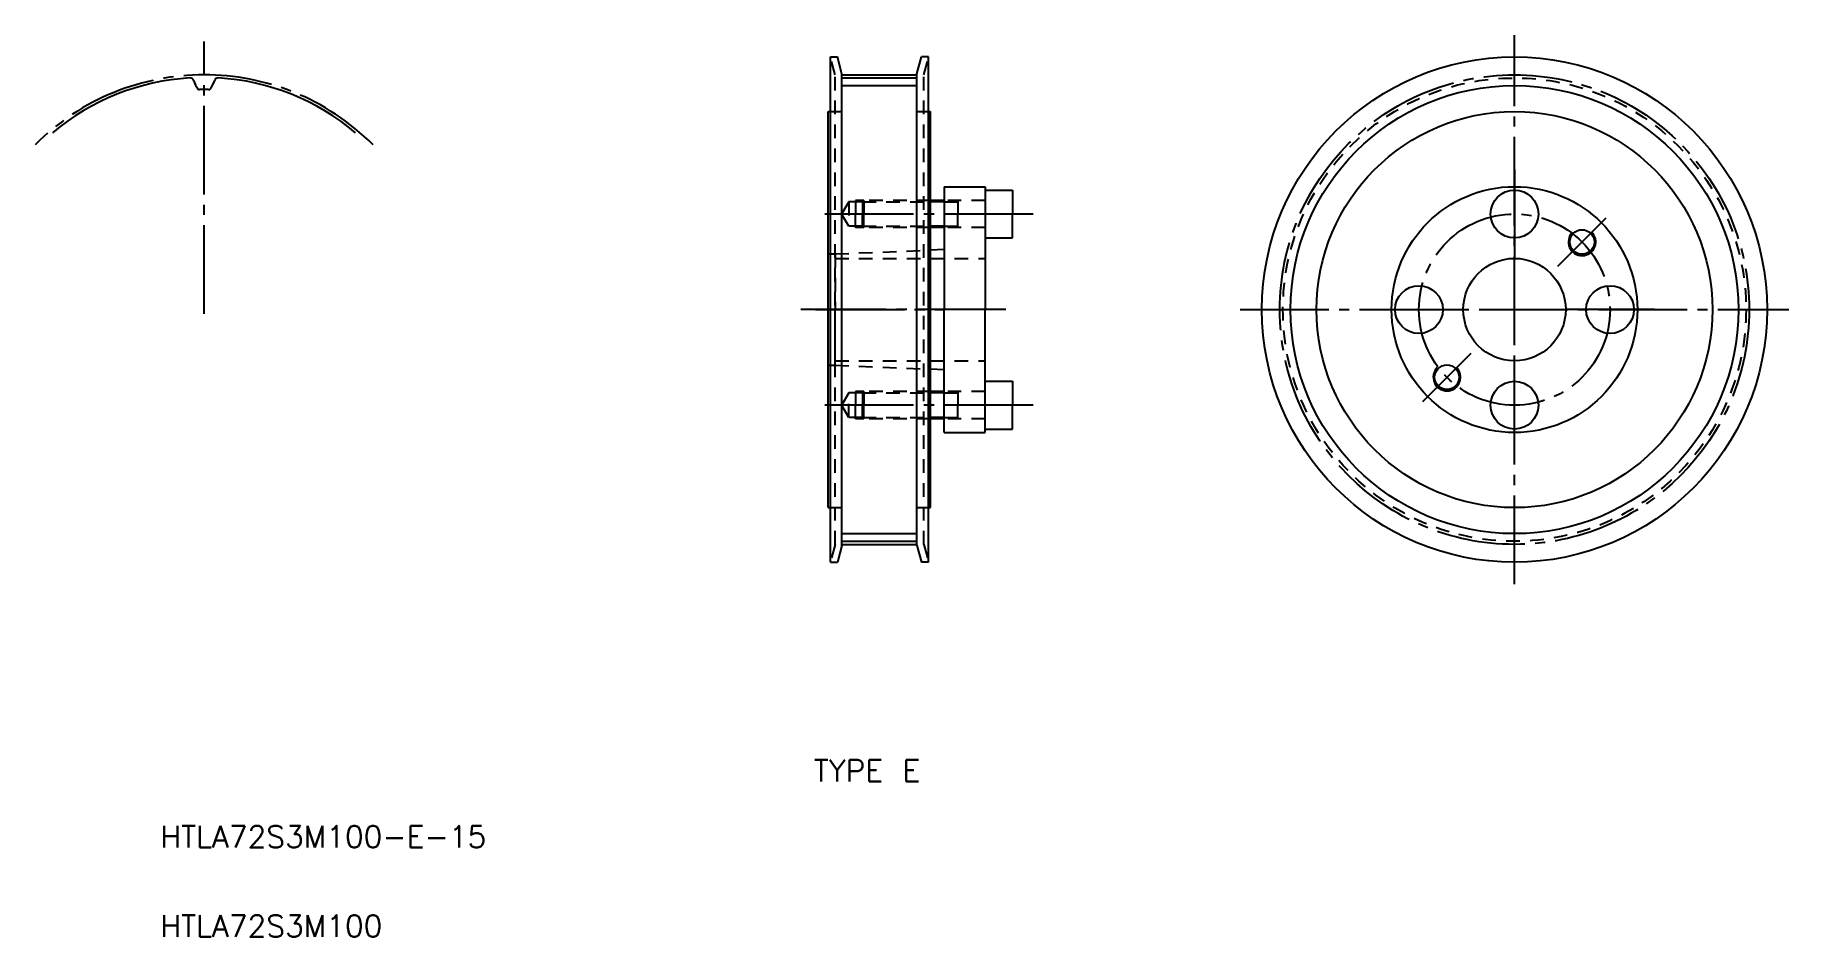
# Model space of a CAD drawing. Extents: x 44 to 301, y 111 to 243.
import ezdxf
from ezdxf.enums import TextEntityAlignment as Align

# ---------------------------------------------------------------- set-up
doc = ezdxf.new("R2010")
doc.units = 0
doc.linetypes.add('CENTER', pattern=[17.5, 13, -1.5, 1.5, -1.5])
doc.linetypes.add('DASHED', pattern=[3.5, 2, -1.5])
doc.layers.get('0').update_dxf_attribs({"linetype": 'CONTINUOUS'})
doc.layers.add('CENTER', color=1, linetype='CENTER')
doc.styles.get("Standard").update_dxf_attribs({"font": 'txt.shx', "bigfont": '@extfont2.shx'})

msp = doc.modelspace()

# ---------------------------------------------------------------- linework, layer by layer
at = {"color": 7, "linetype": 'CONTINUOUS'}
for p, q in [((160.45, 240.24), (161.48, 240.24)), ((160.45, 166.24), (160.45, 240.24)), ((162.14, 237.77), (161.48, 240.24)), ((173.14, 237.77), (173.8, 240.24)), ((174.84, 240.24), (173.8, 240.24)), ((174.84, 166.24), (174.84, 240.24)), ((162.14, 168.7), (162.14, 237.77)), ((162.14, 237.16), (173.14, 237.16)), ((173.14, 168.7), (173.14, 237.77)), ((160.14, 174.24), (160.14, 232.24)), ((160.14, 232.24), (160.45, 232.24)), ((174.84, 232.24), (175.14, 232.24)), ((175.14, 174.24), (175.14, 232.24)), ((177.14, 221.24), (177.14, 219.24)), ((177.14, 221.24), (183.14, 221.24)), ((183.14, 221.24), (183.14, 220.74)), ((177.14, 219.24), (175.14, 219.24)), ((177.14, 219.24), (177.14, 215.24)), ((183.14, 220.74), (183.14, 213.74)), ((183.14, 220.74), (187.14, 220.74)), ((187.14, 220.74), (187.14, 217.24)), ((187.14, 213.74), (187.14, 217.24)), ((177.14, 215.24), (175.14, 215.24)), ((177.14, 215.24), (177.14, 212.04)), ((183.14, 213.74), (183.14, 203.24)), ((183.14, 213.74), (187.14, 213.74)), ((177.14, 212.04), (175.14, 211.96)), ((177.14, 212.04), (177.14, 203.24)), ((177.14, 194.44), (177.14, 203.24)), ((183.14, 192.74), (183.14, 203.24)), ((177.14, 194.44), (175.14, 194.52)), ((177.14, 191.24), (177.14, 194.44)), ((183.14, 185.74), (183.14, 192.74)), ((183.14, 192.74), (187.14, 192.74)), ((187.14, 192.74), (187.14, 189.24)), ((177.14, 191.24), (175.14, 191.24)), ((177.14, 187.24), (177.14, 191.24)), ((187.14, 185.74), (187.14, 189.24)), ((177.14, 187.24), (175.14, 187.24)), ((177.14, 185.24), (177.14, 187.24)), ((177.14, 185.24), (183.14, 185.24)), ((183.14, 185.74), (187.14, 185.74)), ((183.14, 185.24), (183.14, 185.74)), ((160.14, 174.24), (160.45, 174.24)), ((174.84, 174.24), (175.14, 174.24)), ((162.14, 168.7), (161.48, 166.24)), ((162.14, 169.32), (173.14, 169.32)), ((173.14, 168.7), (173.8, 166.24)), ((160.45, 166.24), (161.48, 166.24)), ((174.84, 166.24), (173.8, 166.24))]:
    msp.add_line(p, q, dxfattribs=at)
at = {"color": 3, "linetype": 'DASHED'}
for p, q in [((161.14, 237.64), (160.45, 240.24)), ((174.14, 237.64), (174.84, 240.24)), ((161.14, 168.84), (161.14, 237.64)), ((174.14, 168.84), (174.14, 237.64)), ((160.45, 232.24), (162.14, 232.24)), ((173.14, 232.24), (174.84, 232.24)), ((163.14, 219.04), (162.11, 217.24)), ((165.14, 219.04), (163.14, 219.04)), ((163.14, 219.04), (163.14, 215.44)), ((165.34, 219.24), (164.14, 219.24)), ((164.14, 219.24), (164.14, 217.24)), ((165.34, 219.24), (165.14, 219.04)), ((165.14, 219.04), (175.14, 219.04)), ((165.14, 219.04), (165.14, 217.24)), ((175.14, 219.24), (165.34, 219.24)), ((165.34, 219.24), (165.34, 217.24)), ((183.14, 219.24), (177.14, 219.24)), ((177.14, 219.04), (179.14, 219.04)), ((179.14, 219.24), (179.14, 217.24)), ((163.14, 215.44), (162.11, 217.24)), ((164.14, 215.24), (164.14, 217.24)), ((165.14, 215.44), (165.14, 217.24)), ((165.34, 215.24), (165.34, 217.24)), ((179.14, 215.24), (179.14, 217.24)), ((165.14, 215.44), (163.14, 215.44)), ((165.34, 215.24), (164.14, 215.24)), ((165.14, 215.44), (175.14, 215.44)), ((165.34, 215.24), (165.14, 215.44)), ((175.14, 215.24), (165.34, 215.24)), ((177.14, 215.44), (179.14, 215.44)), ((183.14, 215.24), (177.14, 215.24)), ((160.14, 211.39), (161.14, 211.39)), ((161.14, 211.39), (175.14, 211.96)), ((161.14, 211.39), (161.14, 203.24)), ((161.14, 210.74), (183.14, 210.74)), ((161.14, 195.09), (161.14, 203.24)), ((161.14, 195.74), (183.14, 195.74)), ((160.14, 195.09), (161.14, 195.09)), ((161.14, 195.09), (175.14, 194.52)), ((163.14, 191.04), (162.11, 189.24)), ((165.14, 191.04), (163.14, 191.04)), ((163.14, 187.44), (163.14, 191.04)), ((165.34, 191.24), (164.14, 191.24)), ((164.14, 191.24), (164.14, 189.24)), ((165.34, 191.24), (165.14, 191.04)), ((165.14, 191.04), (175.14, 191.04)), ((165.14, 191.04), (165.14, 189.24)), ((175.14, 191.24), (165.34, 191.24)), ((165.34, 191.24), (165.34, 189.24)), ((183.14, 191.24), (177.14, 191.24)), ((177.14, 191.04), (179.14, 191.04)), ((179.14, 191.24), (179.14, 189.24)), ((163.14, 187.44), (162.11, 189.24)), ((164.14, 187.24), (164.14, 189.24)), ((165.14, 187.44), (165.14, 189.24)), ((165.34, 187.24), (165.34, 189.24)), ((179.14, 187.24), (179.14, 189.24)), ((165.14, 187.44), (163.14, 187.44)), ((165.34, 187.24), (164.14, 187.24)), ((165.14, 187.44), (175.14, 187.44)), ((165.34, 187.24), (165.14, 187.44)), ((175.14, 187.24), (165.34, 187.24)), ((177.14, 187.44), (179.14, 187.44)), ((183.14, 187.24), (177.14, 187.24)), ((160.45, 174.24), (162.14, 174.24)), ((173.14, 174.24), (174.84, 174.24)), ((161.14, 168.84), (160.45, 166.24)), ((174.14, 168.84), (174.84, 166.24))]:
    msp.add_line(p, q, dxfattribs=at)
at = {"color": 3, "linetype": 'CONTINUOUS'}
for p, q in [((162.14, 236.05), (173.14, 236.05)), ((162.14, 170.43), (173.14, 170.43))]:
    msp.add_line(p, q, dxfattribs=at)
at = {"color": 3}
for p, q in [((177.14, 219.04), (175.14, 219.04)), ((177.14, 215.44), (175.14, 215.44)), ((177.14, 191.04), (175.14, 191.04)), ((177.14, 187.44), (175.14, 187.44))]:
    msp.add_line(p, q, dxfattribs=at)
at = {"color": 7, "linetype": 'CONTINUOUS'}
for centre, radius in [((260.68, 203.24), 37), ((260.68, 203.24), 29), ((260.68, 203.24), 18), ((260.68, 217.24), 3.5), ((270.58, 213.14), 1.8), ((260.68, 203.24), 7.5), ((246.68, 203.24), 3.5), ((274.68, 203.24), 3.5), ((250.78, 193.34), 1.8), ((260.68, 189.24), 3.5)]:
    msp.add_circle(centre, radius, dxfattribs=at)
at = {"color": 3, "linetype": 'DASHED'}
msp.add_circle((260.68, 203.24), 33.92, dxfattribs=at)
at = {"color": 3, "linetype": 'CONTINUOUS'}
msp.add_circle((260.68, 203.24), 32.81, dxfattribs=at)
at = {"color": 7, "linetype": 'CONTINUOUS'}
for centre, radius, start, end in [((68.7, 202.69), 34.54, 93.4613, 130), ((66.65, 236.61), 0.55, 15.9993, 93.4613), ((70.33, 237.66), 3.27, 195.9993, 220.6127), ((67.08, 237.66), 3.27, 319.3873, 344.0007), ((70.75, 236.61), 0.55, 86.5387, 164.0007), ((68.7, 202.69), 34.54, 50, 86.5387), ((68.03, 235.69), 0.25, 220.6127, 271.1652), ((68.7, 202.69), 32.77, 90, 91.1652), ((68.7, 202.69), 32.77, 88.8348, 90), ((69.37, 235.69), 0.25, 268.8348, 319.3873)]:
    msp.add_arc(centre, radius, start, end, dxfattribs=at)
at = {"color": 3}
for centre in [(270.58, 213.14), (250.78, 193.34)]:
    msp.add_arc(centre, 2, 135, 47, dxfattribs=at)
at = {"layer": 'CENTER', "color": 1, "linetype": 'CENTER'}
for p, q in [((68.7, 202.6), (68.7, 242.49)), ((260.68, 163.04), (260.68, 243.44)), ((162.14, 237.62), (173.14, 237.62)), ((260.68, 223.74), (260.68, 210.74)), ((190.14, 217.24), (159.11, 217.24)), ((267.05, 209.6), (274.12, 216.67)), ((186.14, 203.24), (156.14, 203.24)), ((158.3, 203.24), (176.98, 203.24)), ((220.48, 203.24), (300.88, 203.24)), ((240.18, 203.24), (253.18, 203.24)), ((281.18, 203.24), (268.18, 203.24)), ((247.25, 189.8), (254.32, 196.88)), ((260.68, 182.74), (260.68, 195.74)), ((190.14, 189.24), (159.11, 189.24)), ((162.14, 168.86), (173.14, 168.86))]:
    msp.add_line(p, q, dxfattribs=at)
for radius in [34.38, 14]:
    msp.add_circle((260.68, 203.24), radius, dxfattribs=at)
msp.add_arc((68.7, 202.6), 35.02, 45, 135, dxfattribs=at)

# ---------------------------------------------------------------- texts
at = {"color": 7, "linetype": 'CONTINUOUS'}
msp.add_text('TYPE E', height=3.2, dxfattribs=at).set_placement((165.83, 135.73), align=Align.MIDDLE_CENTER)
for s, p in [('HTLA72S3M100-E-15', (62.32, 124.45)), ('HTLA72S3M100', (62.32, 111.38))]:
    msp.add_text(s, height=3.2, dxfattribs=at).set_placement(p)

doc.saveas('drawing.dxf')
